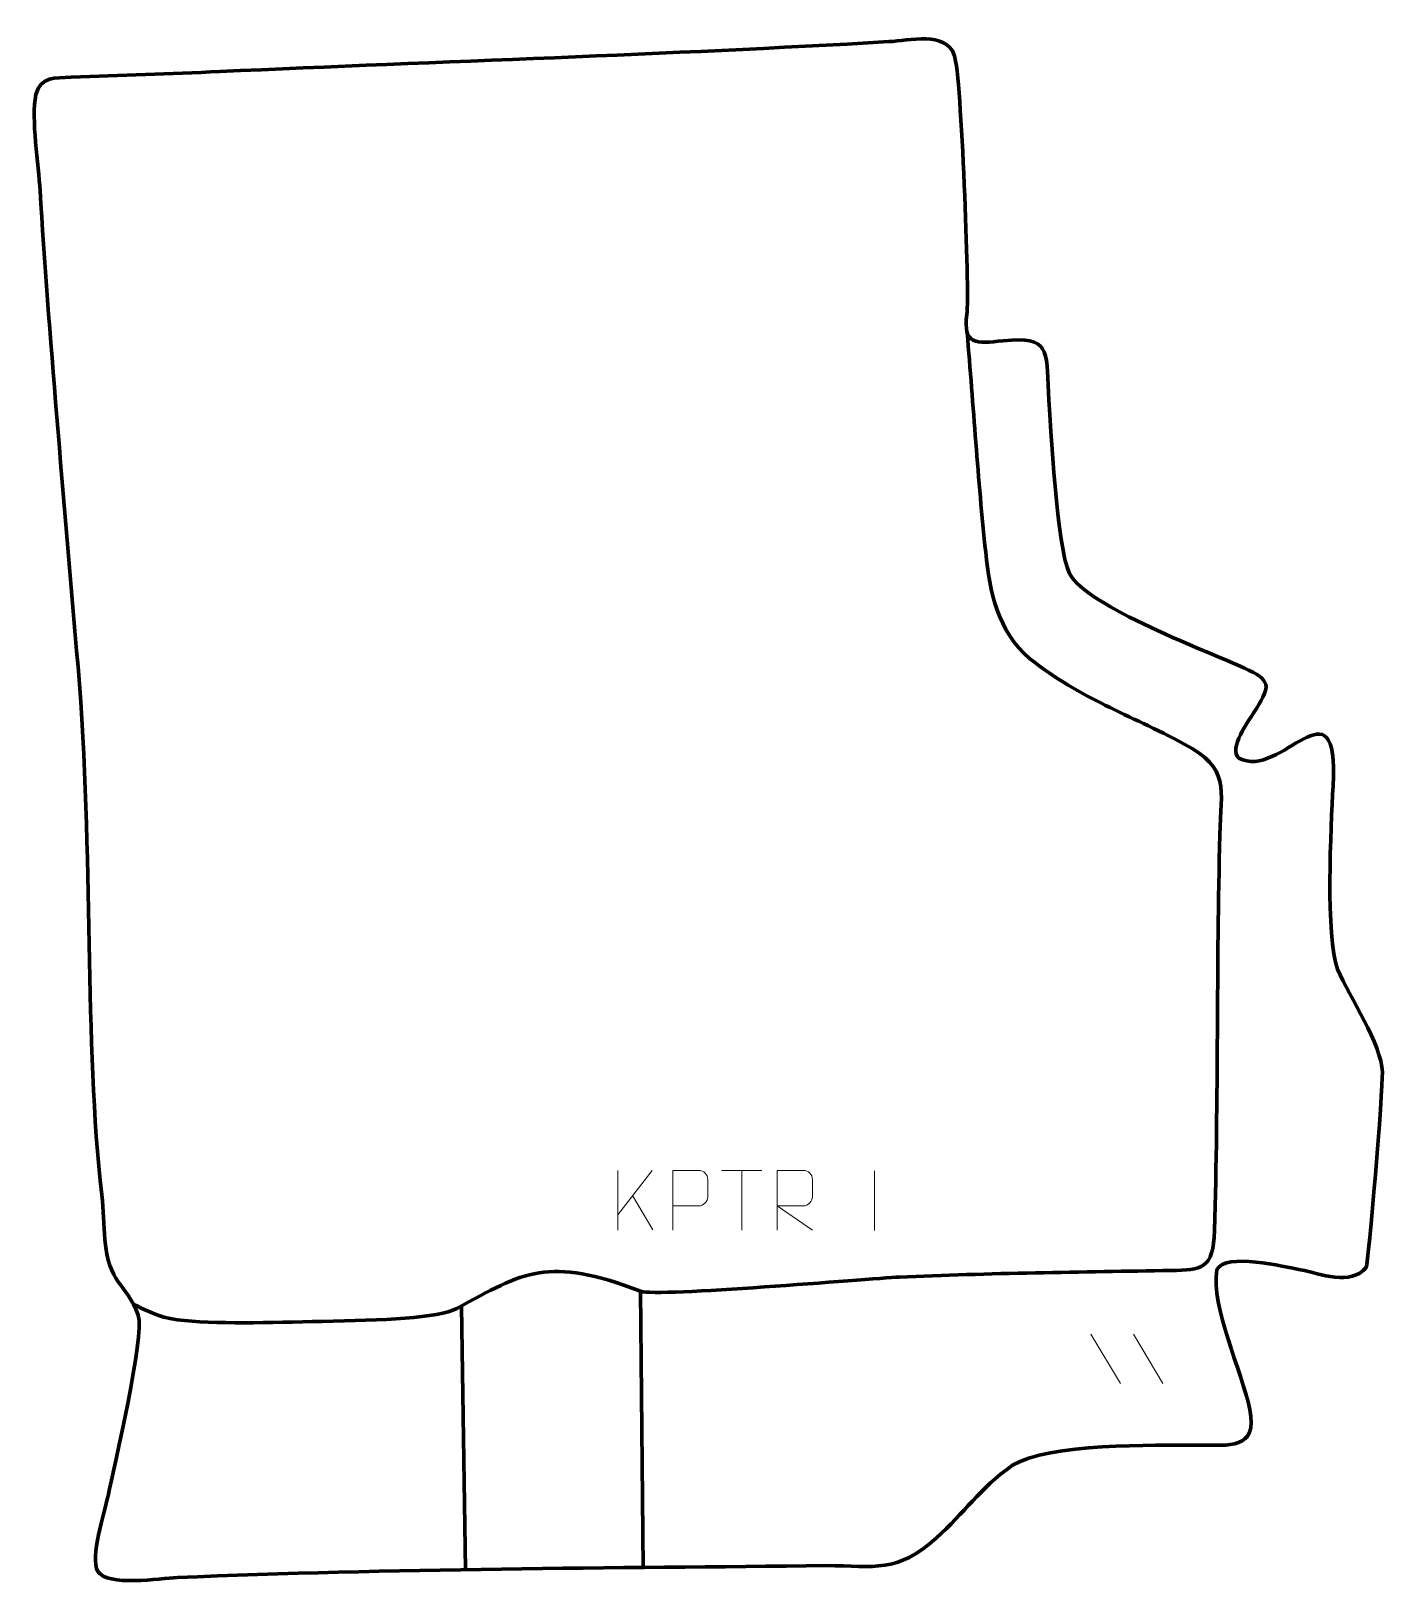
# Model space of a CAD drawing. Header units: millimetres. Extents: x -511 to 54, y 81 to 732.
import ezdxf

# ---------------------------------------------------------------- set-up
doc = ezdxf.new("R2010")
doc.units = ezdxf.units.MM
doc.header["$MEASUREMENT"] = 0
doc.layers.add('layer 2', color=7, linetype='Continuous')
doc.layers.add('layer 3', color=7, linetype='Continuous')

msp = doc.modelspace()

# ---------------------------------------------------------------- linework, layer by layer
at = {"layer": 'layer 2', "color": 140, "lineweight": 158}
msp.add_open_spline([(-119.8743, 605.7972), (-117.328, 575.3242), (-115.3787, 544.384), (-112.1469, 514.0217), (-112.1469, 514.0217), (-110.3474, 497.115), (-107.2308, 481.1855), (-93.842, 469.5832), (-93.842, 469.5832), (-71.6092, 452.2696), (-52.8721, 446.5487), (-29.1171, 433.8084), (-29.1171, 433.8084), (-9.9406, 423.5236), (-13.6938, 415.3527), (-14.246, 395.8184), (-14.246, 395.8184), (-15.6445, 340.6966), (-14.8656, 285.4131), (-16.4413, 230.39), (-16.4413, 230.39), (-16.9043, 214.2201), (-21.7574, 213.924), (-34.6909, 213.6897), (-34.6909, 213.6897), (-71.1191, 213.0302), (-111.494, 212.587), (-148.2688, 210.9236), (-148.2688, 210.9236), (-161.4385, 210.3279), (-249.6343, 202.4392), (-256.4783, 205.0341), (-256.4783, 205.0341), (-295.2438, 219.7387), (-305.285, 213.0954), (-333.274, 197.8441), (-333.274, 197.8441), (-341.0074, 193.6301), (-364.3879, 192.9306), (-389.6308, 192.379), (-389.6308, 192.379), (-411.3883, 191.9036), (-434.53, 191.1296), (-450.2284, 193.1092), (-450.2284, 193.1092), (-458.412, 194.1411), (-463.7015, 197.3591), (-466.7231, 198.7206), (-466.7231, 198.7206), (-466.7231, 198.7206), (-468.4724, 199.5088), (-468.4724, 199.5088)], degree=3, knots=[0, 0, 0, 0, 0.07142857, 0.07142857, 0.07142857, 0.07142857, 0.14285714, 0.14285714, 0.14285714, 0.14285714, 0.21428571, 0.21428571, 0.21428571, 0.21428571, 0.28571429, 0.28571429, 0.28571429, 0.28571429, 0.35714286, 0.35714286, 0.35714286, 0.35714286, 0.42857143, 0.42857143, 0.42857143, 0.42857143, 0.5, 0.5, 0.5, 0.5, 0.57142857, 0.57142857, 0.57142857, 0.57142857, 0.64285714, 0.64285714, 0.64285714, 0.64285714, 0.71428571, 0.71428571, 0.71428571, 0.71428571, 0.78571429, 0.78571429, 0.78571429, 0.78571429, 0.85714286, 0.85714286, 0.85714286, 0.85714286, 1, 1, 1, 1], dxfattribs=at)
at = {"layer": 'layer 2', "color": 250, "lineweight": 9}
for points in [[(-266.0003, 255.5395), (-266.0003, 255.5395), (-266.0003, 230.5859), (-266.0003, 230.5859)], [(-251.6241, 255.5395), (-251.6241, 255.5395), (-266.0003, 236.8998), (-266.0003, 236.8998)], [(-222.667, 255.4871), (-222.667, 255.4871), (-205.6798, 255.4871), (-205.6798, 255.4871)], [(-214.1732, 230.5571), (-214.1732, 230.5571), (-214.1732, 255.5106), (-214.1732, 255.5106)], [(-158.6414, 255.3142), (-158.6414, 255.3142), (-158.6414, 230.3401), (-158.6414, 230.3401)], [(-251.2988, 230.6817), (-251.2988, 230.6817), (-259.7693, 244.9953), (-259.7693, 244.9953)], [(-68.1155, 187.0242), (-68.1155, 187.0242), (-55.7512, 166.4799), (-55.7512, 166.4799)], [(-50.3856, 187.0242), (-50.3856, 187.0242), (-38.0213, 166.4799), (-38.0213, 166.4799)]]:
    msp.add_open_spline(points, degree=3, dxfattribs=at)
for points, knots in [([(-243.0177, 230.5569), (-243.0177, 230.5569), (-243.0177, 255.5105), (-243.0177, 255.5105), (-243.0177, 255.5105), (-239.4227, 255.5105), (-235.8274, 255.5105), (-232.232, 255.5105), (-232.232, 255.5105), (-229.9068, 255.4726), (-228.3494, 253.9825), (-228.3536, 251.6164), (-228.3536, 251.6164), (-228.354, 249.5807), (-228.354, 246.5214), (-228.3536, 244.4854), (-228.3536, 244.4854), (-228.3601, 242.61), (-230.1723, 240.6681), (-232.1819, 240.649), (-232.1819, 240.649), (-232.1819, 240.649), (-243.0177, 240.649), (-243.0177, 240.649)], [0, 0, 0, 0, 0.14285714, 0.14285714, 0.14285714, 0.14285714, 0.28571429, 0.28571429, 0.28571429, 0.28571429, 0.42857143, 0.42857143, 0.42857143, 0.42857143, 0.57142857, 0.57142857, 0.57142857, 0.57142857, 0.71428571, 0.71428571, 0.71428571, 0.71428571, 1, 1, 1, 1]), ([(-199.265, 230.5608), (-199.265, 230.5608), (-199.265, 255.5143), (-199.265, 255.5143), (-199.265, 255.5143), (-195.6702, 255.5143), (-192.0747, 255.5143), (-188.4795, 255.5143), (-188.4795, 255.5143), (-186.1542, 255.4766), (-184.5969, 253.9866), (-184.601, 251.6202), (-184.601, 251.6202), (-184.6014, 249.5847), (-184.6014, 246.5253), (-184.601, 244.4893), (-184.601, 244.4893), (-184.6075, 242.6138), (-186.4198, 240.672), (-188.4293, 240.6529), (-188.4293, 240.6529), (-188.4293, 240.6529), (-199.265, 240.6529), (-199.265, 240.6529), (-199.265, 240.6529), (-199.265, 240.6529), (-184.6103, 230.5608), (-184.6103, 230.5608)], [0, 0, 0, 0, 0.125, 0.125, 0.125, 0.125, 0.25, 0.25, 0.25, 0.25, 0.375, 0.375, 0.375, 0.375, 0.5, 0.5, 0.5, 0.5, 0.625, 0.625, 0.625, 0.625, 0.75, 0.75, 0.75, 0.75, 1, 1, 1, 1])]:
    msp.add_open_spline(points, degree=3, knots=knots, dxfattribs=at)
at = {"layer": 'layer 2', "color": 140, "lineweight": 158}
for points in [[(-256.4783, 205.0341), (-256.4783, 205.0341), (-255.3534, 89.5016), (-255.3534, 89.5016)], [(-331.383, 198.5523), (-331.383, 198.5523), (-329.6465, 88.602), (-329.6465, 88.602)]]:
    msp.add_open_spline(points, degree=3, dxfattribs=at)
at = {"layer": 'layer 3', "color": 242, "lineweight": 158}
msp.add_open_spline([(-432.4, 714.9964), (-339.2907, 719.1615), (-245.6101, 722.0525), (-152.6551, 727.4875), (-152.6551, 727.4875), (-144.2184, 727.9808), (-128.6698, 731.892), (-125.2633, 721.903), (-125.2633, 721.903), (-122.2668, 713.1163), (-118.8619, 622.2494), (-120.0065, 613.499), (-120.0065, 613.499), (-121.7098, 600.4771), (-116.2705, 601.2623), (-104.805, 602.3875), (-104.805, 602.3875), (-85.1271, 604.3185), (-86.8945, 598.7897), (-85.8657, 580.6702), (-85.8657, 580.6702), (-84.9898, 566.3671), (-82.2467, 515.5754), (-77.1926, 505.3299), (-77.1926, 505.3299), (-70.2122, 491.1794), (-18.6014, 472.4616), (-2.2539, 464.736), (-2.2539, 464.736), (8.0877, 459.8488), (6.1069, 456.8139), (0.2524, 447.3575), (0.2524, 447.3575), (-1.965, 443.7759), (-11.0086, 431.6379), (-6.2545, 427.9632), (-6.2545, 427.9632), (10.9746, 418.1456), (35.6525, 463.0935), (33.115, 416.212), (33.115, 416.212), (32.1942, 399.2017), (29.9124, 353.0951), (34.9697, 339.6412), (34.9697, 339.6412), (40.0314, 328.0103), (53.4022, 308.2441), (53.7304, 296.5409), (53.7304, 296.5409), (53.9389, 289.1056), (47.9688, 216.9144), (46.9684, 214.9878), (46.9684, 214.9878), (40.361, 207.0114), (27.8918, 212.39), (19.4714, 213.9438), (19.4714, 213.9438), (12.8747, 215.2053), (-11.9424, 221.2807), (-15.4892, 214.0323), (-15.4892, 214.0323), (-18.1055, 198.4647), (-5.0164, 171.6906), (-1.7062, 155.6089), (-1.7062, 155.6089), (1.807, 138.5408), (-10.4814, 140.6831), (-23.3835, 140.684), (-23.3835, 140.684), (-41.7316, 140.6852), (-85.9819, 141.3724), (-100.9126, 132.2773), (-100.9126, 132.2773), (-115.1983, 122.0318), (-120.7144, 112.6498), (-132.775, 101.8453), (-132.775, 101.8453), (-149.4611, 86.8971), (-158.3724, 90.2362), (-178.7806, 90.2718), (-178.7806, 90.2718), (-268.2193, 89.2137), (-361.0394, 89.1383), (-450.1391, 85.2749), (-450.1391, 85.2749), (-457.3069, 84.9641), (-479.5573, 81.3858), (-483.3905, 87.8848), (-483.3905, 87.8848), (-486.884, 93.8078), (-480.6131, 112.2239), (-479.0834, 119.5099), (-479.0834, 119.5099), (-476.3654, 132.3155), (-463.7982, 186.0423), (-466.4981, 195.0412), (-466.4981, 195.0412), (-471.6099, 208.7436), (-478.924, 207.9642), (-480.4608, 226.6096), (-480.4608, 226.6096), (-480.9578, 232.6393), (-480.9823, 238.8913), (-481.7285, 245.2456), (-481.7285, 245.2456), (-489.1817, 308.7106), (-485.0805, 388.1088), (-491.6775, 466.1551), (-491.6775, 466.1551), (-497.672, 537.0737), (-503.9969, 607.1979), (-507.5368, 665.0747), (-507.5368, 665.0747), (-508.2044, 675.9895), (-511.2829, 695.2584), (-509.339, 705.3379), (-509.339, 705.3379), (-507.1263, 713.0588), (-501.2829, 712.3075), (-494.532, 712.593), (-494.532, 712.593), (-473.8243, 713.469), (-453.1538, 714.0432), (-432.4, 714.9964)], degree=3, knots=[0, 0, 0, 0, 0.03125, 0.03125, 0.03125, 0.03125, 0.0625, 0.0625, 0.0625, 0.0625, 0.09375, 0.09375, 0.09375, 0.09375, 0.125, 0.125, 0.125, 0.125, 0.15625, 0.15625, 0.15625, 0.15625, 0.1875, 0.1875, 0.1875, 0.1875, 0.21875, 0.21875, 0.21875, 0.21875, 0.25, 0.25, 0.25, 0.25, 0.28125, 0.28125, 0.28125, 0.28125, 0.3125, 0.3125, 0.3125, 0.3125, 0.34375, 0.34375, 0.34375, 0.34375, 0.375, 0.375, 0.375, 0.375, 0.40625, 0.40625, 0.40625, 0.40625, 0.4375, 0.4375, 0.4375, 0.4375, 0.46875, 0.46875, 0.46875, 0.46875, 0.5, 0.5, 0.5, 0.5, 0.53125, 0.53125, 0.53125, 0.53125, 0.5625, 0.5625, 0.5625, 0.5625, 0.59375, 0.59375, 0.59375, 0.59375, 0.625, 0.625, 0.625, 0.625, 0.65625, 0.65625, 0.65625, 0.65625, 0.6875, 0.6875, 0.6875, 0.6875, 0.71875, 0.71875, 0.71875, 0.71875, 0.75, 0.75, 0.75, 0.75, 0.78125, 0.78125, 0.78125, 0.78125, 0.8125, 0.8125, 0.8125, 0.8125, 0.84375, 0.84375, 0.84375, 0.84375, 0.875, 0.875, 0.875, 0.875, 0.90625, 0.90625, 0.90625, 0.90625, 0.9375, 0.9375, 0.9375, 0.9375, 1, 1, 1, 1], dxfattribs=at)

doc.saveas('drawing.dxf')
